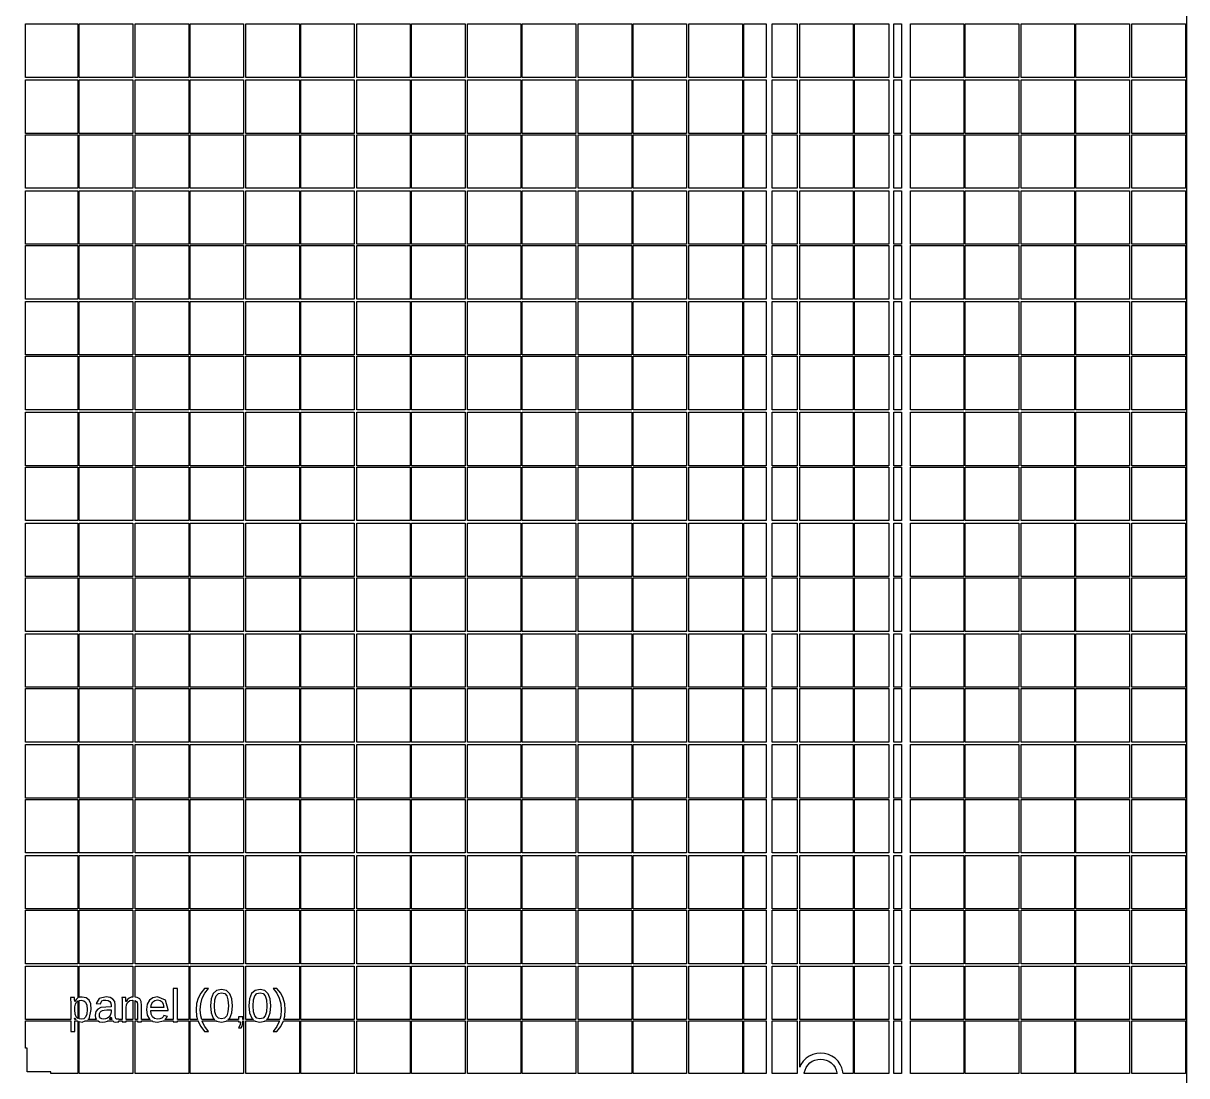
# Model space of a CAD drawing. Extents: x -105 to 105, y -185 to 185.
# Drawn here: x 0 to 105.1, y 0 to 95 of the extents above; entities that cross this region are included whole.
import ezdxf

# ---------------------------------------------------------------- set-up
doc = ezdxf.new("R2010")
doc.units = 0
doc.layers.get('0').update_dxf_attribs({"linetype": 'CONTINUOUS'})

msp = doc.modelspace()

# ---------------------------------------------------------------- linework, layer by layer
for points in [[(105, -185), (105.06, -185), (105.06, 185), (105, 185), (105, 185.06), (-105, 185.06), (-105, 185), (-105.06, 185), (-105.06, -185), (-105, -185), (-105, -185.06), (105, -185.06)], [(0.2, 94.94), (4.94, 94.94), (4.94, 90.11), (0.2, 90.11)], [(5.06, 94.94), (9.89, 94.94), (9.89, 90.11), (5.06, 90.11)], [(10.11, 94.94), (14.94, 94.94), (14.94, 90.11), (10.11, 90.11)], [(15.06, 94.94), (19.89, 94.94), (19.89, 90.11), (15.06, 90.11)], [(20.11, 94.94), (24.94, 94.94), (24.94, 90.11), (20.11, 90.11)], [(25.06, 94.94), (29.89, 94.94), (29.89, 90.11), (25.06, 90.11)], [(30.11, 94.94), (34.94, 94.94), (34.94, 90.11), (30.11, 90.11)], [(35.06, 94.94), (39.89, 94.94), (39.89, 90.11), (35.06, 90.11)], [(40.11, 94.94), (44.94, 94.94), (44.94, 90.11), (40.11, 90.11)], [(45.06, 94.94), (49.89, 94.94), (49.89, 90.11), (45.06, 90.11)], [(50.11, 94.94), (54.94, 94.94), (54.94, 90.11), (50.11, 90.11)], [(55.06, 94.94), (59.89, 94.94), (59.89, 90.11), (55.06, 90.11)], [(60.11, 94.94), (64.94, 94.94), (64.94, 90.11), (60.11, 90.11)], [(65.06, 94.94), (67.075, 94.94), (67.075, 90.11), (65.06, 90.11)], [(67.625, 94.94), (69.89, 94.94), (69.89, 90.11), (67.625, 90.11)], [(70.11, 94.94), (74.94, 94.94), (74.94, 90.11), (70.11, 90.11)], [(75.06, 94.94), (78.1523, 94.94), (78.1523, 90.11), (75.06, 90.11)], [(78.6023, 94.94), (79.3, 94.94), (79.3, 90.11), (78.6023, 90.11)], [(80.11, 94.94), (84.94, 94.94), (84.94, 90.11), (80.11, 90.11)], [(85.06, 94.94), (89.89, 94.94), (89.89, 90.11), (85.06, 90.11)], [(90.11, 94.94), (94.94, 94.94), (94.94, 90.11), (90.11, 90.11)], [(95.06, 94.94), (99.89, 94.94), (99.89, 90.11), (95.06, 90.11)], [(100.11, 94.94), (104.94, 94.94), (104.94, 90.11), (100.11, 90.11)], [(0.2, 89.89), (4.94, 89.89), (4.94, 85.06), (0.2, 85.06)], [(5.06, 89.89), (9.89, 89.89), (9.89, 85.06), (5.06, 85.06)], [(10.11, 89.89), (14.94, 89.89), (14.94, 85.06), (10.11, 85.06)], [(15.06, 89.89), (19.89, 89.89), (19.89, 85.06), (15.06, 85.06)], [(20.11, 89.89), (24.94, 89.89), (24.94, 85.06), (20.11, 85.06)], [(25.06, 89.89), (29.89, 89.89), (29.89, 85.06), (25.06, 85.06)], [(30.11, 89.89), (34.94, 89.89), (34.94, 85.06), (30.11, 85.06)], [(35.06, 89.89), (39.89, 89.89), (39.89, 85.06), (35.06, 85.06)], [(40.11, 89.89), (44.94, 89.89), (44.94, 85.06), (40.11, 85.06)], [(45.06, 89.89), (49.89, 89.89), (49.89, 85.06), (45.06, 85.06)], [(50.11, 89.89), (54.94, 89.89), (54.94, 85.06), (50.11, 85.06)], [(55.06, 89.89), (59.89, 89.89), (59.89, 85.06), (55.06, 85.06)], [(60.11, 89.89), (64.94, 89.89), (64.94, 85.06), (60.11, 85.06)], [(65.06, 89.89), (67.075, 89.89), (67.075, 85.06), (65.06, 85.06)], [(67.625, 89.89), (69.89, 89.89), (69.89, 85.06), (67.625, 85.06)], [(70.11, 89.89), (74.94, 89.89), (74.94, 85.06), (70.11, 85.06)], [(75.06, 89.89), (78.1523, 89.89), (78.1523, 85.06), (75.06, 85.06)], [(78.6023, 89.89), (79.3, 89.89), (79.3, 85.06), (78.6023, 85.06)], [(80.11, 89.89), (84.94, 89.89), (84.94, 85.06), (80.11, 85.06)], [(85.06, 89.89), (89.89, 89.89), (89.89, 85.06), (85.06, 85.06)], [(90.11, 89.89), (94.94, 89.89), (94.94, 85.06), (90.11, 85.06)], [(95.06, 89.89), (99.89, 89.89), (99.89, 85.06), (95.06, 85.06)], [(100.11, 89.89), (104.94, 89.89), (104.94, 85.06), (100.11, 85.06)], [(0.2, 84.94), (4.94, 84.94), (4.94, 80.11), (0.2, 80.11)], [(5.06, 84.94), (9.89, 84.94), (9.89, 80.11), (5.06, 80.11)], [(10.11, 84.94), (14.94, 84.94), (14.94, 80.11), (10.11, 80.11)], [(15.06, 84.94), (19.89, 84.94), (19.89, 80.11), (15.06, 80.11)], [(20.11, 84.94), (24.94, 84.94), (24.94, 80.11), (20.11, 80.11)], [(25.06, 84.94), (29.89, 84.94), (29.89, 80.11), (25.06, 80.11)], [(30.11, 84.94), (34.94, 84.94), (34.94, 80.11), (30.11, 80.11)], [(35.06, 84.94), (39.89, 84.94), (39.89, 80.11), (35.06, 80.11)], [(40.11, 84.94), (44.94, 84.94), (44.94, 80.11), (40.11, 80.11)], [(45.06, 84.94), (49.89, 84.94), (49.89, 80.11), (45.06, 80.11)], [(50.11, 84.94), (54.94, 84.94), (54.94, 80.11), (50.11, 80.11)], [(55.06, 84.94), (59.89, 84.94), (59.89, 80.11), (55.06, 80.11)], [(60.11, 84.94), (64.94, 84.94), (64.94, 80.11), (60.11, 80.11)], [(65.06, 84.94), (67.075, 84.94), (67.075, 80.11), (65.06, 80.11)], [(67.625, 84.94), (69.89, 84.94), (69.89, 80.11), (67.625, 80.11)], [(70.11, 84.94), (74.94, 84.94), (74.94, 80.11), (70.11, 80.11)], [(75.06, 84.94), (78.1523, 84.94), (78.1523, 80.11), (75.06, 80.11)], [(78.6023, 84.94), (79.3, 84.94), (79.3, 80.11), (78.6023, 80.11)], [(80.11, 84.94), (84.94, 84.94), (84.94, 80.11), (80.11, 80.11)], [(85.06, 84.94), (89.89, 84.94), (89.89, 80.11), (85.06, 80.11)], [(90.11, 84.94), (94.94, 84.94), (94.94, 80.11), (90.11, 80.11)], [(95.06, 84.94), (99.89, 84.94), (99.89, 80.11), (95.06, 80.11)], [(100.11, 84.94), (104.94, 84.94), (104.94, 80.11), (100.11, 80.11)], [(0.2, 79.89), (4.94, 79.89), (4.94, 75.06), (0.2, 75.06)], [(5.06, 79.89), (9.89, 79.89), (9.89, 75.06), (5.06, 75.06)], [(10.11, 79.89), (14.94, 79.89), (14.94, 75.06), (10.11, 75.06)], [(15.06, 79.89), (19.89, 79.89), (19.89, 75.06), (15.06, 75.06)], [(20.11, 79.89), (24.94, 79.89), (24.94, 75.06), (20.11, 75.06)], [(25.06, 79.89), (29.89, 79.89), (29.89, 75.06), (25.06, 75.06)], [(30.11, 79.89), (34.94, 79.89), (34.94, 75.06), (30.11, 75.06)], [(35.06, 79.89), (39.89, 79.89), (39.89, 75.06), (35.06, 75.06)], [(40.11, 79.89), (44.94, 79.89), (44.94, 75.06), (40.11, 75.06)], [(45.06, 79.89), (49.89, 79.89), (49.89, 75.06), (45.06, 75.06)], [(50.11, 79.89), (54.94, 79.89), (54.94, 75.06), (50.11, 75.06)], [(55.06, 79.89), (59.89, 79.89), (59.89, 75.06), (55.06, 75.06)], [(60.11, 79.89), (64.94, 79.89), (64.94, 75.06), (60.11, 75.06)], [(65.06, 79.89), (67.075, 79.89), (67.075, 75.06), (65.06, 75.06)], [(67.625, 79.89), (69.89, 79.89), (69.89, 75.06), (67.625, 75.06)], [(70.11, 79.89), (74.94, 79.89), (74.94, 75.06), (70.11, 75.06)], [(75.06, 79.89), (78.1523, 79.89), (78.1523, 75.06), (75.06, 75.06)], [(78.6023, 79.89), (79.3, 79.89), (79.3, 75.06), (78.6023, 75.06)], [(80.11, 79.89), (84.94, 79.89), (84.94, 75.06), (80.11, 75.06)], [(85.06, 79.89), (89.89, 79.89), (89.89, 75.06), (85.06, 75.06)], [(90.11, 79.89), (94.94, 79.89), (94.94, 75.06), (90.11, 75.06)], [(95.06, 79.89), (99.89, 79.89), (99.89, 75.06), (95.06, 75.06)], [(100.11, 79.89), (104.94, 79.89), (104.94, 75.06), (100.11, 75.06)], [(0.2, 74.94), (4.94, 74.94), (4.94, 70.11), (0.2, 70.11)], [(5.06, 74.94), (9.89, 74.94), (9.89, 70.11), (5.06, 70.11)], [(10.11, 74.94), (14.94, 74.94), (14.94, 70.11), (10.11, 70.11)], [(15.06, 74.94), (19.89, 74.94), (19.89, 70.11), (15.06, 70.11)], [(20.11, 74.94), (24.94, 74.94), (24.94, 70.11), (20.11, 70.11)], [(25.06, 74.94), (29.89, 74.94), (29.89, 70.11), (25.06, 70.11)], [(30.11, 74.94), (34.94, 74.94), (34.94, 70.11), (30.11, 70.11)], [(35.06, 74.94), (39.89, 74.94), (39.89, 70.11), (35.06, 70.11)], [(40.11, 74.94), (44.94, 74.94), (44.94, 70.11), (40.11, 70.11)], [(45.06, 74.94), (49.89, 74.94), (49.89, 70.11), (45.06, 70.11)], [(50.11, 74.94), (54.94, 74.94), (54.94, 70.11), (50.11, 70.11)], [(55.06, 74.94), (59.89, 74.94), (59.89, 70.11), (55.06, 70.11)], [(60.11, 74.94), (64.94, 74.94), (64.94, 70.11), (60.11, 70.11)], [(65.06, 74.94), (67.075, 74.94), (67.075, 70.11), (65.06, 70.11)], [(67.625, 74.94), (69.89, 74.94), (69.89, 70.11), (67.625, 70.11)], [(70.11, 74.94), (74.94, 74.94), (74.94, 70.11), (70.11, 70.11)], [(75.06, 74.94), (78.1523, 74.94), (78.1523, 70.11), (75.06, 70.11)], [(78.6023, 74.94), (79.3, 74.94), (79.3, 70.11), (78.6023, 70.11)], [(80.11, 74.94), (84.94, 74.94), (84.94, 70.11), (80.11, 70.11)], [(85.06, 74.94), (89.89, 74.94), (89.89, 70.11), (85.06, 70.11)], [(90.11, 74.94), (94.94, 74.94), (94.94, 70.11), (90.11, 70.11)], [(95.06, 74.94), (99.89, 74.94), (99.89, 70.11), (95.06, 70.11)], [(100.11, 74.94), (104.94, 74.94), (104.94, 70.11), (100.11, 70.11)], [(0.2, 69.89), (4.94, 69.89), (4.94, 65.06), (0.2, 65.06)], [(5.06, 69.89), (9.89, 69.89), (9.89, 65.06), (5.06, 65.06)], [(10.11, 69.89), (14.94, 69.89), (14.94, 65.06), (10.11, 65.06)], [(15.06, 69.89), (19.89, 69.89), (19.89, 65.06), (15.06, 65.06)], [(20.11, 69.89), (24.94, 69.89), (24.94, 65.06), (20.11, 65.06)], [(25.06, 69.89), (29.89, 69.89), (29.89, 65.06), (25.06, 65.06)], [(30.11, 69.89), (34.94, 69.89), (34.94, 65.06), (30.11, 65.06)], [(35.06, 69.89), (39.89, 69.89), (39.89, 65.06), (35.06, 65.06)], [(40.11, 69.89), (44.94, 69.89), (44.94, 65.06), (40.11, 65.06)], [(45.06, 69.89), (49.89, 69.89), (49.89, 65.06), (45.06, 65.06)], [(50.11, 69.89), (54.94, 69.89), (54.94, 65.06), (50.11, 65.06)], [(55.06, 69.89), (59.89, 69.89), (59.89, 65.06), (55.06, 65.06)], [(60.11, 69.89), (64.94, 69.89), (64.94, 65.06), (60.11, 65.06)], [(65.06, 69.89), (67.075, 69.89), (67.075, 65.06), (65.06, 65.06)], [(67.625, 69.89), (69.89, 69.89), (69.89, 65.06), (67.625, 65.06)], [(70.11, 69.89), (74.94, 69.89), (74.94, 65.06), (70.11, 65.06)], [(75.06, 69.89), (78.1523, 69.89), (78.1523, 65.06), (75.06, 65.06)], [(78.6023, 69.89), (79.3, 69.89), (79.3, 65.06), (78.6023, 65.06)], [(80.11, 69.89), (84.94, 69.89), (84.94, 65.06), (80.11, 65.06)], [(85.06, 69.89), (89.89, 69.89), (89.89, 65.06), (85.06, 65.06)], [(90.11, 69.89), (94.94, 69.89), (94.94, 65.06), (90.11, 65.06)], [(95.06, 69.89), (99.89, 69.89), (99.89, 65.06), (95.06, 65.06)], [(100.11, 69.89), (104.94, 69.89), (104.94, 65.06), (100.11, 65.06)], [(0.2, 64.94), (4.94, 64.94), (4.94, 60.11), (0.2, 60.11)], [(5.06, 64.94), (9.89, 64.94), (9.89, 60.11), (5.06, 60.11)], [(10.11, 64.94), (14.94, 64.94), (14.94, 60.11), (10.11, 60.11)], [(15.06, 64.94), (19.89, 64.94), (19.89, 60.11), (15.06, 60.11)], [(20.11, 64.94), (24.94, 64.94), (24.94, 60.11), (20.11, 60.11)], [(25.06, 64.94), (29.89, 64.94), (29.89, 60.11), (25.06, 60.11)], [(30.11, 64.94), (34.94, 64.94), (34.94, 60.11), (30.11, 60.11)], [(35.06, 64.94), (39.89, 64.94), (39.89, 60.11), (35.06, 60.11)], [(40.11, 64.94), (44.94, 64.94), (44.94, 60.11), (40.11, 60.11)], [(45.06, 64.94), (49.89, 64.94), (49.89, 60.11), (45.06, 60.11)], [(50.11, 64.94), (54.94, 64.94), (54.94, 60.11), (50.11, 60.11)], [(55.06, 64.94), (59.89, 64.94), (59.89, 60.11), (55.06, 60.11)], [(60.11, 64.94), (64.94, 64.94), (64.94, 60.11), (60.11, 60.11)], [(65.06, 64.94), (67.075, 64.94), (67.075, 60.11), (65.06, 60.11)], [(67.625, 64.94), (69.89, 64.94), (69.89, 60.11), (67.625, 60.11)], [(70.11, 64.94), (74.94, 64.94), (74.94, 60.11), (70.11, 60.11)], [(75.06, 64.94), (78.1523, 64.94), (78.1523, 60.11), (75.06, 60.11)], [(78.6023, 64.94), (79.3, 64.94), (79.3, 60.11), (78.6023, 60.11)], [(80.11, 64.94), (84.94, 64.94), (84.94, 60.11), (80.11, 60.11)], [(85.06, 64.94), (89.89, 64.94), (89.89, 60.11), (85.06, 60.11)], [(90.11, 64.94), (94.94, 64.94), (94.94, 60.11), (90.11, 60.11)], [(95.06, 64.94), (99.89, 64.94), (99.89, 60.11), (95.06, 60.11)], [(100.11, 64.94), (104.94, 64.94), (104.94, 60.11), (100.11, 60.11)], [(0.2, 59.89), (4.94, 59.89), (4.94, 55.06), (0.2, 55.06)], [(5.06, 59.89), (9.89, 59.89), (9.89, 55.06), (5.06, 55.06)], [(10.11, 59.89), (14.94, 59.89), (14.94, 55.06), (10.11, 55.06)], [(15.06, 59.89), (19.89, 59.89), (19.89, 55.06), (15.06, 55.06)], [(20.11, 59.89), (24.94, 59.89), (24.94, 55.06), (20.11, 55.06)], [(25.06, 59.89), (29.89, 59.89), (29.89, 55.06), (25.06, 55.06)], [(30.11, 59.89), (34.94, 59.89), (34.94, 55.06), (30.11, 55.06)], [(35.06, 59.89), (39.89, 59.89), (39.89, 55.06), (35.06, 55.06)], [(40.11, 59.89), (44.94, 59.89), (44.94, 55.06), (40.11, 55.06)], [(45.06, 59.89), (49.89, 59.89), (49.89, 55.06), (45.06, 55.06)], [(50.11, 59.89), (54.94, 59.89), (54.94, 55.06), (50.11, 55.06)], [(55.06, 59.89), (59.89, 59.89), (59.89, 55.06), (55.06, 55.06)], [(60.11, 59.89), (64.94, 59.89), (64.94, 55.06), (60.11, 55.06)], [(65.06, 59.89), (67.075, 59.89), (67.075, 55.06), (65.06, 55.06)], [(67.625, 59.89), (69.89, 59.89), (69.89, 55.06), (67.625, 55.06)], [(70.11, 59.89), (74.94, 59.89), (74.94, 55.06), (70.11, 55.06)], [(75.06, 59.89), (78.1523, 59.89), (78.1523, 55.06), (75.06, 55.06)], [(78.6023, 59.89), (79.3, 59.89), (79.3, 55.06), (78.6023, 55.06)], [(80.11, 59.89), (84.94, 59.89), (84.94, 55.06), (80.11, 55.06)], [(85.06, 59.89), (89.89, 59.89), (89.89, 55.06), (85.06, 55.06)], [(90.11, 59.89), (94.94, 59.89), (94.94, 55.06), (90.11, 55.06)], [(95.06, 59.89), (99.89, 59.89), (99.89, 55.06), (95.06, 55.06)], [(100.11, 59.89), (104.94, 59.89), (104.94, 55.06), (100.11, 55.06)], [(0.2, 54.94), (4.94, 54.94), (4.94, 50.11), (0.2, 50.11)], [(5.06, 54.94), (9.89, 54.94), (9.89, 50.11), (5.06, 50.11)], [(10.11, 54.94), (14.94, 54.94), (14.94, 50.11), (10.11, 50.11)], [(15.06, 54.94), (19.89, 54.94), (19.89, 50.11), (15.06, 50.11)], [(20.11, 54.94), (24.94, 54.94), (24.94, 50.11), (20.11, 50.11)], [(25.06, 54.94), (29.89, 54.94), (29.89, 50.11), (25.06, 50.11)], [(30.11, 54.94), (34.94, 54.94), (34.94, 50.11), (30.11, 50.11)], [(35.06, 54.94), (39.89, 54.94), (39.89, 50.11), (35.06, 50.11)], [(40.11, 54.94), (44.94, 54.94), (44.94, 50.11), (40.11, 50.11)], [(45.06, 54.94), (49.89, 54.94), (49.89, 50.11), (45.06, 50.11)], [(50.11, 54.94), (54.94, 54.94), (54.94, 50.11), (50.11, 50.11)], [(55.06, 54.94), (59.89, 54.94), (59.89, 50.11), (55.06, 50.11)], [(60.11, 54.94), (64.94, 54.94), (64.94, 50.11), (60.11, 50.11)], [(65.06, 54.94), (67.075, 54.94), (67.075, 50.11), (65.06, 50.11)], [(67.625, 54.94), (69.89, 54.94), (69.89, 50.11), (67.625, 50.11)], [(70.11, 54.94), (74.94, 54.94), (74.94, 50.11), (70.11, 50.11)], [(75.06, 54.94), (78.1523, 54.94), (78.1523, 50.11), (75.06, 50.11)], [(78.6023, 54.94), (79.3, 54.94), (79.3, 50.11), (78.6023, 50.11)], [(80.11, 54.94), (84.94, 54.94), (84.94, 50.11), (80.11, 50.11)], [(85.06, 54.94), (89.89, 54.94), (89.89, 50.11), (85.06, 50.11)], [(90.11, 54.94), (94.94, 54.94), (94.94, 50.11), (90.11, 50.11)], [(95.06, 54.94), (99.89, 54.94), (99.89, 50.11), (95.06, 50.11)], [(100.11, 54.94), (104.94, 54.94), (104.94, 50.11), (100.11, 50.11)], [(0.2, 49.89), (4.94, 49.89), (4.94, 45.06), (0.2, 45.06)], [(5.06, 49.89), (9.89, 49.89), (9.89, 45.06), (5.06, 45.06)], [(10.11, 49.89), (14.94, 49.89), (14.94, 45.06), (10.11, 45.06)], [(15.06, 49.89), (19.89, 49.89), (19.89, 45.06), (15.06, 45.06)], [(20.11, 49.89), (24.94, 49.89), (24.94, 45.06), (20.11, 45.06)], [(25.06, 49.89), (29.89, 49.89), (29.89, 45.06), (25.06, 45.06)], [(30.11, 49.89), (34.94, 49.89), (34.94, 45.06), (30.11, 45.06)], [(35.06, 49.89), (39.89, 49.89), (39.89, 45.06), (35.06, 45.06)], [(40.11, 49.89), (44.94, 49.89), (44.94, 45.06), (40.11, 45.06)], [(45.06, 49.89), (49.89, 49.89), (49.89, 45.06), (45.06, 45.06)], [(50.11, 49.89), (54.94, 49.89), (54.94, 45.06), (50.11, 45.06)], [(55.06, 49.89), (59.89, 49.89), (59.89, 45.06), (55.06, 45.06)], [(60.11, 49.89), (64.94, 49.89), (64.94, 45.06), (60.11, 45.06)], [(65.06, 49.89), (67.075, 49.89), (67.075, 45.06), (65.06, 45.06)], [(67.625, 49.89), (69.89, 49.89), (69.89, 45.06), (67.625, 45.06)], [(70.11, 49.89), (74.94, 49.89), (74.94, 45.06), (70.11, 45.06)], [(75.06, 49.89), (78.1523, 49.89), (78.1523, 45.06), (75.06, 45.06)], [(78.6023, 49.89), (79.3, 49.89), (79.3, 45.06), (78.6023, 45.06)], [(80.11, 49.89), (84.94, 49.89), (84.94, 45.06), (80.11, 45.06)], [(85.06, 49.89), (89.89, 49.89), (89.89, 45.06), (85.06, 45.06)], [(90.11, 49.89), (94.94, 49.89), (94.94, 45.06), (90.11, 45.06)], [(95.06, 49.89), (99.89, 49.89), (99.89, 45.06), (95.06, 45.06)], [(100.11, 49.89), (104.94, 49.89), (104.94, 45.06), (100.11, 45.06)], [(0.2, 44.94), (4.94, 44.94), (4.94, 40.11), (0.2, 40.11)], [(5.06, 44.94), (9.89, 44.94), (9.89, 40.11), (5.06, 40.11)], [(10.11, 44.94), (14.94, 44.94), (14.94, 40.11), (10.11, 40.11)], [(15.06, 44.94), (19.89, 44.94), (19.89, 40.11), (15.06, 40.11)], [(20.11, 44.94), (24.94, 44.94), (24.94, 40.11), (20.11, 40.11)], [(25.06, 44.94), (29.89, 44.94), (29.89, 40.11), (25.06, 40.11)], [(30.11, 44.94), (34.94, 44.94), (34.94, 40.11), (30.11, 40.11)], [(35.06, 44.94), (39.89, 44.94), (39.89, 40.11), (35.06, 40.11)], [(40.11, 44.94), (44.94, 44.94), (44.94, 40.11), (40.11, 40.11)], [(45.06, 44.94), (49.89, 44.94), (49.89, 40.11), (45.06, 40.11)], [(50.11, 44.94), (54.94, 44.94), (54.94, 40.11), (50.11, 40.11)], [(55.06, 44.94), (59.89, 44.94), (59.89, 40.11), (55.06, 40.11)], [(60.11, 44.94), (64.94, 44.94), (64.94, 40.11), (60.11, 40.11)], [(65.06, 44.94), (67.075, 44.94), (67.075, 40.11), (65.06, 40.11)], [(67.625, 44.94), (69.89, 44.94), (69.89, 40.11), (67.625, 40.11)], [(70.11, 44.94), (74.94, 44.94), (74.94, 40.11), (70.11, 40.11)], [(75.06, 44.94), (78.1523, 44.94), (78.1523, 40.11), (75.06, 40.11)], [(78.6023, 44.94), (79.3, 44.94), (79.3, 40.11), (78.6023, 40.11)], [(80.11, 44.94), (84.94, 44.94), (84.94, 40.11), (80.11, 40.11)], [(85.06, 44.94), (89.89, 44.94), (89.89, 40.11), (85.06, 40.11)], [(90.11, 44.94), (94.94, 44.94), (94.94, 40.11), (90.11, 40.11)], [(95.06, 44.94), (99.89, 44.94), (99.89, 40.11), (95.06, 40.11)], [(100.11, 44.94), (104.94, 44.94), (104.94, 40.11), (100.11, 40.11)], [(0.2, 39.89), (4.94, 39.89), (4.94, 35.06), (0.2, 35.06)], [(5.06, 39.89), (9.89, 39.89), (9.89, 35.06), (5.06, 35.06)], [(10.11, 39.89), (14.94, 39.89), (14.94, 35.06), (10.11, 35.06)], [(15.06, 39.89), (19.89, 39.89), (19.89, 35.06), (15.06, 35.06)], [(20.11, 39.89), (24.94, 39.89), (24.94, 35.06), (20.11, 35.06)], [(25.06, 39.89), (29.89, 39.89), (29.89, 35.06), (25.06, 35.06)], [(30.11, 39.89), (34.94, 39.89), (34.94, 35.06), (30.11, 35.06)], [(35.06, 39.89), (39.89, 39.89), (39.89, 35.06), (35.06, 35.06)], [(40.11, 39.89), (44.94, 39.89), (44.94, 35.06), (40.11, 35.06)], [(45.06, 39.89), (49.89, 39.89), (49.89, 35.06), (45.06, 35.06)], [(50.11, 39.89), (54.94, 39.89), (54.94, 35.06), (50.11, 35.06)], [(55.06, 39.89), (59.89, 39.89), (59.89, 35.06), (55.06, 35.06)], [(60.11, 39.89), (64.94, 39.89), (64.94, 35.06), (60.11, 35.06)], [(65.06, 39.89), (67.075, 39.89), (67.075, 35.06), (65.06, 35.06)], [(67.625, 39.89), (69.89, 39.89), (69.89, 35.06), (67.625, 35.06)], [(70.11, 39.89), (74.94, 39.89), (74.94, 35.06), (70.11, 35.06)], [(75.06, 39.89), (78.1523, 39.89), (78.1523, 35.06), (75.06, 35.06)], [(78.6023, 39.89), (79.3, 39.89), (79.3, 35.06), (78.6023, 35.06)], [(80.11, 39.89), (84.94, 39.89), (84.94, 35.06), (80.11, 35.06)], [(85.06, 39.89), (89.89, 39.89), (89.89, 35.06), (85.06, 35.06)], [(90.11, 39.89), (94.94, 39.89), (94.94, 35.06), (90.11, 35.06)], [(95.06, 39.89), (99.89, 39.89), (99.89, 35.06), (95.06, 35.06)], [(100.11, 39.89), (104.94, 39.89), (104.94, 35.06), (100.11, 35.06)], [(0.2, 34.94), (4.94, 34.94), (4.94, 30.11), (0.2, 30.11)], [(5.06, 34.94), (9.89, 34.94), (9.89, 30.11), (5.06, 30.11)], [(10.11, 34.94), (14.94, 34.94), (14.94, 30.11), (10.11, 30.11)], [(15.06, 34.94), (19.89, 34.94), (19.89, 30.11), (15.06, 30.11)], [(20.11, 34.94), (24.94, 34.94), (24.94, 30.11), (20.11, 30.11)], [(25.06, 34.94), (29.89, 34.94), (29.89, 30.11), (25.06, 30.11)], [(30.11, 34.94), (34.94, 34.94), (34.94, 30.11), (30.11, 30.11)], [(35.06, 34.94), (39.89, 34.94), (39.89, 30.11), (35.06, 30.11)], [(40.11, 34.94), (44.94, 34.94), (44.94, 30.11), (40.11, 30.11)], [(45.06, 34.94), (49.89, 34.94), (49.89, 30.11), (45.06, 30.11)], [(50.11, 34.94), (54.94, 34.94), (54.94, 30.11), (50.11, 30.11)], [(55.06, 34.94), (59.89, 34.94), (59.89, 30.11), (55.06, 30.11)], [(60.11, 34.94), (64.94, 34.94), (64.94, 30.11), (60.11, 30.11)], [(65.06, 34.94), (67.075, 34.94), (67.075, 30.11), (65.06, 30.11)], [(67.625, 34.94), (69.89, 34.94), (69.89, 30.11), (67.625, 30.11)], [(70.11, 34.94), (74.94, 34.94), (74.94, 30.11), (70.11, 30.11)], [(75.06, 34.94), (78.1523, 34.94), (78.1523, 30.11), (75.06, 30.11)], [(78.6023, 34.94), (79.3, 34.94), (79.3, 30.11), (78.6023, 30.11)], [(80.11, 34.94), (84.94, 34.94), (84.94, 30.11), (80.11, 30.11)], [(85.06, 34.94), (89.89, 34.94), (89.89, 30.11), (85.06, 30.11)], [(90.11, 34.94), (94.94, 34.94), (94.94, 30.11), (90.11, 30.11)], [(95.06, 34.94), (99.89, 34.94), (99.89, 30.11), (95.06, 30.11)], [(100.11, 34.94), (104.94, 34.94), (104.94, 30.11), (100.11, 30.11)], [(0.2, 29.89), (4.94, 29.89), (4.94, 25.06), (0.2, 25.06)], [(5.06, 29.89), (9.89, 29.89), (9.89, 25.06), (5.06, 25.06)], [(10.11, 29.89), (14.94, 29.89), (14.94, 25.06), (10.11, 25.06)], [(15.06, 29.89), (19.89, 29.89), (19.89, 25.06), (15.06, 25.06)], [(20.11, 29.89), (24.94, 29.89), (24.94, 25.06), (20.11, 25.06)], [(25.06, 29.89), (29.89, 29.89), (29.89, 25.06), (25.06, 25.06)], [(30.11, 29.89), (34.94, 29.89), (34.94, 25.06), (30.11, 25.06)], [(35.06, 29.89), (39.89, 29.89), (39.89, 25.06), (35.06, 25.06)], [(40.11, 29.89), (44.94, 29.89), (44.94, 25.06), (40.11, 25.06)], [(45.06, 29.89), (49.89, 29.89), (49.89, 25.06), (45.06, 25.06)], [(50.11, 29.89), (54.94, 29.89), (54.94, 25.06), (50.11, 25.06)], [(55.06, 29.89), (59.89, 29.89), (59.89, 25.06), (55.06, 25.06)], [(60.11, 29.89), (64.94, 29.89), (64.94, 25.06), (60.11, 25.06)], [(65.06, 29.89), (67.075, 29.89), (67.075, 25.06), (65.06, 25.06)], [(67.625, 29.89), (69.89, 29.89), (69.89, 25.06), (67.625, 25.06)], [(70.11, 29.89), (74.94, 29.89), (74.94, 25.06), (70.11, 25.06)], [(75.06, 29.89), (78.1523, 29.89), (78.1523, 25.06), (75.06, 25.06)], [(78.6023, 29.89), (79.3, 29.89), (79.3, 25.06), (78.6023, 25.06)], [(80.11, 29.89), (84.94, 29.89), (84.94, 25.06), (80.11, 25.06)], [(85.06, 29.89), (89.89, 29.89), (89.89, 25.06), (85.06, 25.06)], [(90.11, 29.89), (94.94, 29.89), (94.94, 25.06), (90.11, 25.06)], [(95.06, 29.89), (99.89, 29.89), (99.89, 25.06), (95.06, 25.06)], [(100.11, 29.89), (104.94, 29.89), (104.94, 25.06), (100.11, 25.06)], [(0.2, 24.94), (4.94, 24.94), (4.94, 20.11), (0.2, 20.11)], [(5.06, 24.94), (9.89, 24.94), (9.89, 20.11), (5.06, 20.11)], [(10.11, 24.94), (14.94, 24.94), (14.94, 20.11), (10.11, 20.11)], [(15.06, 24.94), (19.89, 24.94), (19.89, 20.11), (15.06, 20.11)], [(20.11, 24.94), (24.94, 24.94), (24.94, 20.11), (20.11, 20.11)], [(25.06, 24.94), (29.89, 24.94), (29.89, 20.11), (25.06, 20.11)], [(30.11, 24.94), (34.94, 24.94), (34.94, 20.11), (30.11, 20.11)], [(35.06, 24.94), (39.89, 24.94), (39.89, 20.11), (35.06, 20.11)], [(40.11, 24.94), (44.94, 24.94), (44.94, 20.11), (40.11, 20.11)], [(45.06, 24.94), (49.89, 24.94), (49.89, 20.11), (45.06, 20.11)], [(50.11, 24.94), (54.94, 24.94), (54.94, 20.11), (50.11, 20.11)], [(55.06, 24.94), (59.89, 24.94), (59.89, 20.11), (55.06, 20.11)], [(60.11, 24.94), (64.94, 24.94), (64.94, 20.11), (60.11, 20.11)], [(65.06, 24.94), (67.075, 24.94), (67.075, 20.11), (65.06, 20.11)], [(67.625, 24.94), (69.89, 24.94), (69.89, 20.11), (67.625, 20.11)], [(70.11, 24.94), (74.94, 24.94), (74.94, 20.11), (70.11, 20.11)], [(75.06, 24.94), (78.1523, 24.94), (78.1523, 20.11), (75.06, 20.11)], [(78.6023, 24.94), (79.3, 24.94), (79.3, 20.11), (78.6023, 20.11)], [(80.11, 24.94), (84.94, 24.94), (84.94, 20.11), (80.11, 20.11)], [(85.06, 24.94), (89.89, 24.94), (89.89, 20.11), (85.06, 20.11)], [(90.11, 24.94), (94.94, 24.94), (94.94, 20.11), (90.11, 20.11)], [(95.06, 24.94), (99.89, 24.94), (99.89, 20.11), (95.06, 20.11)], [(100.11, 24.94), (104.94, 24.94), (104.94, 20.11), (100.11, 20.11)], [(0.2, 19.89), (4.94, 19.89), (4.94, 15.06), (0.2, 15.06)], [(5.06, 19.89), (9.89, 19.89), (9.89, 15.06), (5.06, 15.06)], [(10.11, 19.89), (14.94, 19.89), (14.94, 15.06), (10.11, 15.06)], [(15.06, 19.89), (19.89, 19.89), (19.89, 15.06), (15.06, 15.06)], [(20.11, 19.89), (24.94, 19.89), (24.94, 15.06), (20.11, 15.06)], [(25.06, 19.89), (29.89, 19.89), (29.89, 15.06), (25.06, 15.06)], [(30.11, 19.89), (34.94, 19.89), (34.94, 15.06), (30.11, 15.06)], [(35.06, 19.89), (39.89, 19.89), (39.89, 15.06), (35.06, 15.06)], [(40.11, 19.89), (44.94, 19.89), (44.94, 15.06), (40.11, 15.06)], [(45.06, 19.89), (49.89, 19.89), (49.89, 15.06), (45.06, 15.06)], [(50.11, 19.89), (54.94, 19.89), (54.94, 15.06), (50.11, 15.06)], [(55.06, 19.89), (59.89, 19.89), (59.89, 15.06), (55.06, 15.06)], [(60.11, 19.89), (64.94, 19.89), (64.94, 15.06), (60.11, 15.06)], [(65.06, 19.89), (67.075, 19.89), (67.075, 15.06), (65.06, 15.06)], [(67.625, 19.89), (69.89, 19.89), (69.89, 15.06), (67.625, 15.06)], [(70.11, 19.89), (74.94, 19.89), (74.94, 15.06), (70.11, 15.06)], [(75.06, 19.89), (78.1523, 19.89), (78.1523, 15.06), (75.06, 15.06)], [(78.6023, 19.89), (79.3, 19.89), (79.3, 15.06), (78.6023, 15.06)], [(80.11, 19.89), (84.94, 19.89), (84.94, 15.06), (80.11, 15.06)], [(85.06, 19.89), (89.89, 19.89), (89.89, 15.06), (85.06, 15.06)], [(90.11, 19.89), (94.94, 19.89), (94.94, 15.06), (90.11, 15.06)], [(95.06, 19.89), (99.89, 19.89), (99.89, 15.06), (95.06, 15.06)], [(100.11, 19.89), (104.94, 19.89), (104.94, 15.06), (100.11, 15.06)], [(0.2, 14.94), (4.94, 14.94), (4.94, 10.11), (0.2, 10.11)], [(5.06, 14.94), (9.89, 14.94), (9.89, 10.11), (5.06, 10.11)], [(10.11, 14.94), (14.94, 14.94), (14.94, 10.11), (10.11, 10.11)], [(15.06, 14.94), (19.89, 14.94), (19.89, 10.11), (15.06, 10.11)], [(20.11, 14.94), (24.94, 14.94), (24.94, 10.11), (20.11, 10.11)], [(25.06, 14.94), (29.89, 14.94), (29.89, 10.11), (25.06, 10.11)], [(30.11, 14.94), (34.94, 14.94), (34.94, 10.11), (30.11, 10.11)], [(35.06, 14.94), (39.89, 14.94), (39.89, 10.11), (35.06, 10.11)], [(40.11, 14.94), (44.94, 14.94), (44.94, 10.11), (40.11, 10.11)], [(45.06, 14.94), (49.89, 14.94), (49.89, 10.11), (45.06, 10.11)], [(50.11, 14.94), (54.94, 14.94), (54.94, 10.11), (50.11, 10.11)], [(55.06, 14.94), (59.89, 14.94), (59.89, 10.11), (55.06, 10.11)], [(60.11, 14.94), (64.94, 14.94), (64.94, 10.11), (60.11, 10.11)], [(65.06, 14.94), (67.075, 14.94), (67.075, 10.11), (65.06, 10.11)], [(67.625, 14.94), (69.89, 14.94), (69.89, 10.11), (67.625, 10.11)], [(70.11, 14.94), (74.94, 14.94), (74.94, 10.11), (70.11, 10.11)], [(75.06, 14.94), (78.1523, 14.94), (78.1523, 10.11), (75.06, 10.11)], [(78.6023, 14.94), (79.3, 14.94), (79.3, 10.11), (78.6023, 10.11)], [(80.11, 14.94), (84.94, 14.94), (84.94, 10.11), (80.11, 10.11)], [(85.06, 14.94), (89.89, 14.94), (89.89, 10.11), (85.06, 10.11)], [(90.11, 14.94), (94.94, 14.94), (94.94, 10.11), (90.11, 10.11)], [(95.06, 14.94), (99.89, 14.94), (99.89, 10.11), (95.06, 10.11)], [(100.11, 14.94), (104.94, 14.94), (104.94, 10.11), (100.11, 10.11)], [(0.2, 9.89), (4.94, 9.89), (4.94, 7.02284), (4.90936, 7.01116), (4.76442, 6.88936), (4.651, 6.71314), (4.64287, 6.71314), (4.64159, 6.76805), (4.63777, 6.85552), (4.63295, 6.9458), (4.62862, 7.00912), (4.62506, 7.04855), (4.62253, 7.06711), (4.26853, 7.06711), (4.27769, 6.89978), (4.28074, 6.61753), (4.28074, 5.06), (0.2, 5.06)], [(5.93979, 5.1131), (6.14221, 5.9767), (6.09185, 6.48275), (5.94079, 6.83317), (5.68802, 7.03763), (5.33251, 7.10578), (5.0955, 7.08213), (5.06, 7.06859), (5.06, 9.89), (9.89, 9.89), (9.89, 7.09802), (9.75729, 7.08414), (9.57139, 7.0132), (9.41552, 6.8853), (9.27949, 6.69076), (9.27337, 6.69076), (9.26957, 6.82578), (9.26626, 6.90943), (9.26346, 6.96411), (9.26116, 7.01218), (9.25913, 7.04829), (9.25711, 7.06711), (8.91127, 7.06711), (8.92041, 6.9069), (8.92345, 6.59716), (8.92345, 5.06), (8.63443, 5.06), (8.63443, 5.10598), (8.57087, 5.09529), (8.51443, 5.09173), (8.41372, 5.11232), (8.35165, 5.17411), (8.31961, 5.27661), (8.30893, 5.41927), (8.30893, 6.3673), (8.25654, 6.6849), (8.09938, 6.91756), (7.83849, 7.06023), (7.47484, 7.10779), (6.85945, 6.95928), (6.59194, 6.51376), (6.97438, 6.47917), (7.01914, 6.63734), (7.10866, 6.74566), (7.25412, 6.80823), (7.46671, 6.82909), (7.67829, 6.80009), (7.82476, 6.71311), (7.91021, 6.55901), (7.9387, 6.32863), (7.9387, 6.2086), (7.44433, 6.20047), (7.01279, 6.14554), (6.71908, 6.00517), (6.55049, 5.7824), (6.49429, 5.48029), (6.53599, 5.2077), (6.62504, 5.06), (5.82776, 5.06)], [(10.6811, 6.33271), (10.6392, 6.68898), (10.5133, 6.92776), (10.2969, 7.06278), (10.11, 7.08961), (10.11, 9.89), (14.94, 9.89), (14.94, 5.06), (13.9161, 5.06), (13.9161, 7.88494), (13.5499, 7.88494), (13.5499, 5.06), (12.7884, 5.06), (13.0249, 5.34604), (12.7035, 5.43757), (12.6295, 5.30381), (12.5092, 5.19547), (12.3421, 5.12376), (12.1278, 5.09986), (11.8628, 5.15123), (11.67, 5.30533), (11.5525, 5.55405), (11.5134, 5.88922), (13.0839, 5.88922), (13.0839, 5.93803), (12.8413, 6.81535), (12.1135, 7.10779), (11.6942, 7.03506), (11.3842, 6.81688), (11.1927, 6.46239), (11.1289, 5.98075), (11.1927, 5.47776), (11.3842, 5.11615), (11.4649, 5.06), (10.6811, 5.06)], [(15.06, 9.89), (19.89, 9.89), (19.89, 5.06), (19.8406, 5.06), (19.8406, 5.31145), (19.4439, 5.31145), (19.4439, 5.06), (18.4825, 5.06), (18.6411, 5.20363), (18.8311, 5.66696), (18.8944, 6.30016), (18.8342, 6.94099), (18.6534, 7.40278), (18.3459, 7.68201), (17.9057, 7.77508), (17.4549, 7.68303), (17.1439, 7.40686), (16.9631, 6.94607), (16.9028, 6.30016), (16.9648, 5.66441), (17.151, 5.20159), (17.3064, 5.06), (16.1143, 5.06), (16.0231, 5.403), (15.9791, 5.94415), (16.0236, 6.48733), (16.1571, 6.98575), (16.3857, 7.44857), (16.7155, 7.88494), (16.3616, 7.88494), (16.0287, 7.45823), (15.795, 7.00405), (15.6569, 6.50613), (15.6109, 5.9482), (15.6109, 5.94007), (15.6566, 5.38494), (15.7463, 5.06), (15.06, 5.06)], [(20.11, 9.89), (24.94, 9.89), (24.94, 5.06), (23.526, 5.06), (23.6153, 5.38214), (23.6613, 5.94007), (23.6613, 5.9482), (23.6156, 6.50333), (23.4782, 7.00099), (23.2448, 7.45644), (22.9106, 7.88494), (22.5567, 7.88494), (22.8865, 7.44754), (23.1151, 6.98572), (23.2486, 6.48833), (23.2931, 5.94415), (23.2489, 5.4002), (23.1579, 5.06), (21.9574, 5.06), (22.1161, 5.20363), (22.306, 5.66696), (22.3694, 6.30016), (22.3091, 6.94099), (22.1283, 7.40278), (21.8209, 7.68201), (21.3807, 7.77508), (20.9298, 7.68303), (20.6188, 7.40686), (20.438, 6.94607), (20.3777, 6.30016), (20.4398, 5.66441), (20.6259, 5.20159), (20.7813, 5.06), (20.11, 5.06)], [(25.06, 9.89), (29.89, 9.89), (29.89, 5.06), (25.06, 5.06)], [(30.11, 9.89), (34.94, 9.89), (34.94, 5.06), (30.11, 5.06)], [(35.06, 9.89), (39.89, 9.89), (39.89, 5.06), (35.06, 5.06)], [(40.11, 9.89), (44.94, 9.89), (44.94, 5.06), (40.11, 5.06)], [(45.06, 9.89), (49.89, 9.89), (49.89, 5.06), (45.06, 5.06)], [(50.11, 9.89), (54.94, 9.89), (54.94, 5.06), (50.11, 5.06)], [(55.06, 9.89), (59.89, 9.89), (59.89, 5.06), (55.06, 5.06)], [(60.11, 9.89), (64.94, 9.89), (64.94, 5.06), (60.11, 5.06)], [(65.06, 9.89), (67.075, 9.89), (67.075, 5.06), (65.06, 5.06)], [(67.625, 9.89), (69.89, 9.89), (69.89, 5.06), (67.625, 5.06)], [(70.11, 9.89), (74.94, 9.89), (74.94, 5.06), (70.11, 5.06)], [(75.06, 9.89), (78.1523, 9.89), (78.1523, 5.06), (75.06, 5.06)], [(78.6023, 9.89), (79.3, 9.89), (79.3, 5.06), (78.6023, 5.06)], [(80.11, 9.89), (84.94, 9.89), (84.94, 5.06), (80.11, 5.06)], [(85.06, 9.89), (89.89, 9.89), (89.89, 5.06), (85.06, 5.06)], [(90.11, 9.89), (94.94, 9.89), (94.94, 5.06), (90.11, 5.06)], [(95.06, 9.89), (99.89, 9.89), (99.89, 5.06), (95.06, 5.06)], [(100.11, 9.89), (104.94, 9.89), (104.94, 5.06), (100.11, 5.06)], [(17.6161, 5.19498), (17.4226, 5.40706), (17.3104, 5.77172), (17.2731, 6.30016), (17.3099, 6.84028), (17.4205, 7.2034), (17.6156, 7.40939), (17.9057, 7.47805), (18.1888, 7.40838), (18.3787, 7.19935), (18.4863, 6.8352), (18.5222, 6.30016), (18.4845, 5.77935), (18.3716, 5.41315), (18.1778, 5.1965), (17.8976, 5.12428)], [(21.091, 5.19498), (20.8975, 5.40706), (20.7854, 5.77172), (20.748, 6.30016), (20.7849, 6.84028), (20.8955, 7.2034), (21.0905, 7.40939), (21.3807, 7.47805), (21.6637, 7.40838), (21.8537, 7.19935), (21.9612, 6.8352), (21.9971, 6.30016), (21.9595, 5.77935), (21.8466, 5.41315), (21.6528, 5.1965), (21.3725, 5.12428)], [(4.78525, 5.30128), (4.6815, 5.56371), (4.64692, 5.94007), (4.66294, 6.22208), (4.711, 6.4456), (4.78985, 6.61422), (4.89817, 6.73144), (4.94, 6.75102), (4.94, 5.16995)], [(5.06, 5.12932), (5.06, 6.80189), (5.23894, 6.823), (5.47289, 6.77367), (5.63359, 6.62566), (5.72667, 6.36271), (5.7577, 5.96854), (5.72642, 5.56447), (5.63257, 5.29618), (5.47059, 5.1459), (5.23486, 5.09581)], [(9.28966, 6.14146), (9.3278, 6.42781), (9.44224, 6.64396), (9.62279, 6.77975), (9.85927, 6.82501), (9.89, 6.82246), (9.89, 5.06), (9.28966, 5.06)], [(10.11, 6.78033), (10.1339, 6.77212), (10.2148, 6.70245), (10.2702, 6.5992), (10.3022, 6.45476), (10.3129, 6.26149), (10.3129, 5.06), (10.11, 5.06)], [(11.5655, 6.44789), (11.6852, 6.6592), (11.8686, 6.79271), (12.1074, 6.83722), (12.35, 6.7973), (12.5285, 6.67753), (12.646, 6.47079), (12.7055, 6.16996), (11.5174, 6.16996)], [(7.0845, 5.12427), (6.96727, 5.19751), (6.8948, 5.31551), (6.87064, 5.4742), (6.88844, 5.62322), (6.94183, 5.74069), (7.02855, 5.82919), (7.14628, 5.89123), (7.31082, 5.92888), (7.53793, 5.94415), (7.9387, 5.95228), (7.9387, 5.77123), (7.91606, 5.60465), (7.84816, 5.44267), (7.74109, 5.30001), (7.60096, 5.19142), (7.43314, 5.12275), (7.24294, 5.09986)], [(7.78689, 5.07164), (7.9387, 5.28703), (7.95088, 5.28703), (7.98318, 5.08944), (7.99874, 5.06), (7.77253, 5.06)], [(2.5, 0.35), (0.35, 0.35), (0.35, 2.5), (0.2, 2.5), (0.2, 4.94), (4.28074, 4.94), (4.28074, 4.00132), (4.64692, 4.00132), (4.64692, 4.86184), (4.64629, 4.94), (4.89009, 4.94), (4.90733, 4.92086), (4.94, 4.91351), (4.94, 0.2), (2.5, 0.2)], [(4.64489, 5.1131), (4.63879, 5.20771), (4.64896, 5.20771), (4.782, 5.06), (4.64532, 5.06)], [(5.06, 4.88652), (5.33251, 4.82524), (5.57461, 4.94), (6.75652, 4.94), (6.86911, 4.86898), (7.15951, 4.82524), (7.40594, 4.85143), (7.61218, 4.93), (7.62451, 4.94), (8.07423, 4.94), (8.17594, 4.87228), (8.35168, 4.84558), (8.49458, 4.85372), (8.63443, 4.87813), (8.63443, 4.94), (8.92345, 4.94), (8.92345, 4.86592), (9.28966, 4.86592), (9.28966, 4.94), (9.89, 4.94), (9.89, 0.2), (5.06, 0.2)], [(10.11, 4.94), (10.3129, 4.94), (10.3129, 4.86592), (10.6811, 4.86592), (10.6811, 4.94), (11.6373, 4.94), (11.6977, 4.89797), (12.1278, 4.82524), (12.6339, 4.94), (13.5499, 4.94), (13.5499, 4.86592), (13.9161, 4.86592), (13.9161, 4.94), (14.94, 4.94), (14.94, 0.2), (10.11, 0.2)], [(15.06, 4.94), (15.7794, 4.94), (15.794, 4.88728), (16.0274, 4.43183), (16.3616, 4.00333), (16.7155, 4.00333), (16.3832, 4.44378), (16.1551, 4.9066), (16.1462, 4.94), (17.438, 4.94), (17.4607, 4.91933), (17.8935, 4.82524), (18.3276, 4.91984), (18.3499, 4.94), (19.4439, 4.94), (19.4439, 4.86592), (19.6229, 4.86592), (19.5751, 4.60451), (19.4317, 4.33291), (19.6819, 4.33291), (19.7526, 4.4682), (19.8019, 4.6096), (19.8309, 4.77183), (19.8391, 4.94), (19.89, 4.94), (19.89, 0.2), (15.06, 0.2)], [(20.11, 4.94), (20.913, 4.94), (20.9356, 4.91933), (21.3685, 4.82524), (21.8025, 4.91984), (21.8248, 4.94), (23.1259, 4.94), (23.1161, 4.90354), (22.8878, 4.442), (22.5567, 4.00333), (22.9106, 4.00333), (23.2435, 4.43004), (23.4772, 4.88422), (23.4927, 4.94), (24.94, 4.94), (24.94, 0.2), (20.11, 0.2)], [(25.06, 4.94), (29.89, 4.94), (29.89, 0.2), (25.06, 0.2)], [(30.11, 4.94), (34.94, 4.94), (34.94, 0.2), (30.11, 0.2)], [(35.06, 4.94), (39.89, 4.94), (39.89, 0.2), (35.06, 0.2)], [(40.11, 4.94), (44.94, 4.94), (44.94, 0.2), (40.11, 0.2)], [(45.06, 4.94), (49.89, 4.94), (49.89, 0.2), (45.06, 0.2)], [(50.11, 4.94), (54.94, 4.94), (54.94, 0.2), (50.11, 0.2)], [(55.06, 4.94), (59.89, 4.94), (59.89, 0.2), (55.06, 0.2)], [(60.11, 4.94), (64.94, 4.94), (64.94, 0.2), (60.11, 0.2)], [(65.06, 4.94), (67.075, 4.94), (67.075, 0.2), (65.06, 0.2)], [(67.625, 4.94), (69.89, 4.94), (69.89, 0.2), (67.625, 0.2)], [(74.0189, 0.35598), (73.9264, 0.70114), (73.7754, 1.025), (73.5704, 1.31771), (73.3177, 1.57039), (73.025, 1.77535), (72.7011, 1.92637), (72.356, 2.01886), (72, 2.05), (71.644, 2.01886), (71.2989, 1.92637), (70.975, 1.77535), (70.6823, 1.57039), (70.4296, 1.31771), (70.2246, 1.025), (70.11, 0.77914), (70.11, 4.94), (74.94, 4.94), (74.94, 0.2), (74.0325, 0.2)], [(75.06, 4.94), (78.1523, 4.94), (78.1523, 0.2), (75.06, 0.2)], [(78.6023, 4.94), (79.3, 4.94), (79.3, 0.2), (78.6023, 0.2)], [(80.11, 4.94), (84.94, 4.94), (84.94, 0.2), (80.11, 0.2)], [(85.06, 4.94), (89.89, 4.94), (89.89, 0.2), (85.06, 0.2)], [(90.11, 4.94), (94.94, 4.94), (94.94, 0.2), (90.11, 0.2)], [(95.06, 4.94), (99.89, 4.94), (99.89, 0.2), (95.06, 0.2)], [(100.11, 4.94), (104.94, 4.94), (104.94, 0.2), (100.11, 0.2)], [(70.5228, 0.26047), (70.5905, 0.51303), (70.701, 0.75), (70.8509, 0.96418), (71.0358, 1.14907), (71.25, 1.29904), (71.487, 1.40954), (71.7395, 1.47721), (72, 1.5), (72.2605, 1.47721), (72.513, 1.40954), (72.75, 1.29904), (72.9642, 1.14907), (73.1491, 0.96418), (73.299, 0.75), (73.4095, 0.51303), (73.4772, 0.26047), (73.4825, 0.2), (70.5175, 0.2)]]:
    msp.add_lwpolyline(points, close=True)

doc.saveas('drawing.dxf')
